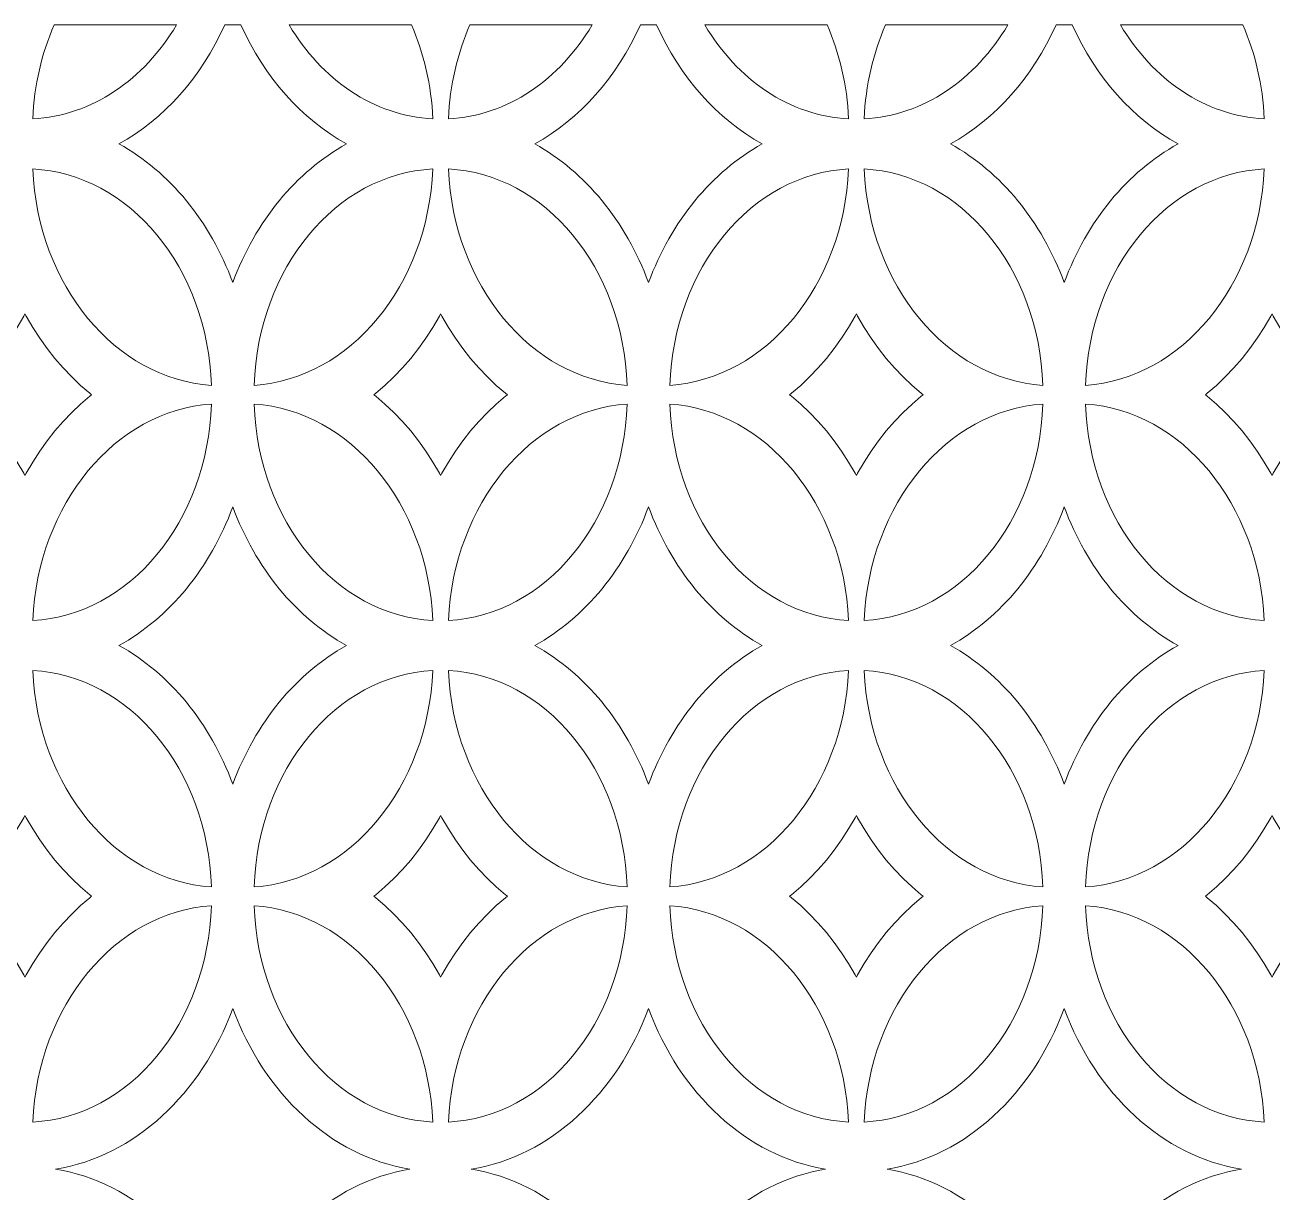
# Model space of a CAD drawing. Header units: millimetres. Extents: x -1200 to 1200, y -590 to 590.
# Drawn here: x -674 to -31, y -12 to 590 of the extents above; entities that cross this region are included whole.
import ezdxf

# ---------------------------------------------------------------- set-up
doc = ezdxf.new("R2010")
doc.units = ezdxf.units.MM
doc.header["$MEASUREMENT"] = 0
doc.layers.add('Layer 1', color=7, linetype='Continuous')

msp = doc.modelspace()

# ---------------------------------------------------------------- linework, layer by layer
at = {"layer": 'Layer 1', "color": 250, "lineweight": 20}
for points, knots in [([(-595.4862, 589.9734), (-612.2319, 561.8157), (-639.0997, 543.0629), (-669.6398, 541.5556), (-668.8511, 558.9664), (-664.9498, 575.3655), (-658.6018, 589.9734), (-658.6018, 589.9734), (-595.4862, 589.9734), (-595.4862, 589.9734)], [0, 0, 0, 0, 0.33333333, 0.33333333, 0.33333333, 0.66666667, 0.66666667, 0.66666667, 1, 1, 1, 1]), ([(-570.6411, 589.9734), (-570.6411, 589.9734), (-562.3127, 589.9734), (-562.3127, 589.9734), (-550.1552, 563.0339), (-530.9967, 541.3956), (-507.7969, 528.6253), (-533.8505, 514.2858), (-554.807, 488.7451), (-566.4769, 457.0981), (-578.1425, 488.7451), (-599.1033, 514.2858), (-625.1527, 528.6253), (-601.9572, 541.3956), (-582.7986, 563.0339), (-570.6411, 589.9734)], [0, 0, 0, 0, 0.2, 0.2, 0.2, 0.4, 0.4, 0.4, 0.6, 0.6, 0.6, 0.8, 0.8, 0.8, 1, 1, 1, 1]), ([(-537.4677, 589.9734), (-537.4677, 589.9734), (-474.3478, 589.9734), (-474.3478, 589.9734), (-467.9998, 575.3655), (-464.0943, 558.9664), (-463.3055, 541.5556), (-493.8499, 543.0629), (-520.7219, 561.8157), (-537.4677, 589.9734)], [0, 0, 0, 0, 0.33333333, 0.33333333, 0.33333333, 0.66666667, 0.66666667, 0.66666667, 1, 1, 1, 1]), ([(-381.1628, 589.9734), (-397.9085, 561.8157), (-424.7806, 543.0629), (-455.3249, 541.5556), (-454.5362, 558.9664), (-450.6307, 575.3655), (-444.2827, 589.9734), (-444.2827, 589.9734), (-381.1628, 589.9734), (-381.1628, 589.9734)], [0, 0, 0, 0, 0.33333333, 0.33333333, 0.33333333, 0.66666667, 0.66666667, 0.66666667, 1, 1, 1, 1]), ([(-293.482, 528.6253), (-319.5272, 514.2858), (-340.4879, 488.7451), (-352.1578, 457.0981), (-363.8276, 488.7451), (-384.7842, 514.2858), (-410.8336, 528.6253), (-387.6381, 541.3956), (-368.4795, 563.0339), (-356.322, 589.9734), (-356.322, 589.9734), (-347.9936, 589.9734), (-347.9936, 589.9734), (-335.8361, 563.0339), (-316.6733, 541.3956), (-293.482, 528.6253)], [0, 0, 0, 0, 0.2, 0.2, 0.2, 0.4, 0.4, 0.4, 0.6, 0.6, 0.6, 0.8, 0.8, 0.8, 1, 1, 1, 1]), ([(-260.033, 589.9734), (-253.6849, 575.3655), (-249.7794, 558.9664), (-248.9907, 541.5556), (-279.535, 543.0629), (-306.4028, 561.8157), (-323.1485, 589.9734), (-323.1485, 589.9734), (-260.033, 589.9734), (-260.033, 589.9734)], [0, 0, 0, 0, 0.33333333, 0.33333333, 0.33333333, 0.66666667, 0.66666667, 0.66666667, 1, 1, 1, 1]), ([(-166.848, 589.9734), (-183.5937, 561.8157), (-210.4657, 543.0629), (-241.0058, 541.5556), (-240.2171, 558.9664), (-236.3158, 575.3655), (-229.9678, 589.9734), (-229.9678, 589.9734), (-166.848, 589.9734), (-166.848, 589.9734)], [0, 0, 0, 0, 0.33333333, 0.33333333, 0.33333333, 0.66666667, 0.66666667, 0.66666667, 1, 1, 1, 1]), ([(-79.1629, 528.6253), (-105.2123, 514.2858), (-126.1688, 488.7451), (-137.8429, 457.0981), (-149.5085, 488.7451), (-170.4693, 514.2858), (-196.5145, 528.6253), (-173.3232, 541.3956), (-154.1646, 563.0339), (-142.0071, 589.9734), (-142.0071, 589.9734), (-133.6745, 589.9734), (-133.6745, 589.9734), (-121.5128, 563.0339), (-102.3584, 541.3956), (-79.1629, 528.6253)], [0, 0, 0, 0, 0.2, 0.2, 0.2, 0.4, 0.4, 0.4, 0.6, 0.6, 0.6, 0.8, 0.8, 0.8, 1, 1, 1, 1]), ([(-45.7138, 589.9734), (-39.3658, 575.3655), (-35.4645, 558.9664), (-34.6758, 541.5556), (-65.2159, 543.0629), (-92.0879, 561.8157), (-108.8336, 589.9734), (-108.8336, 589.9734), (-45.7138, 589.9734), (-45.7138, 589.9734)], [0, 0, 0, 0, 0.33333333, 0.33333333, 0.33333333, 0.66666667, 0.66666667, 0.66666667, 1, 1, 1, 1]), ([(-669.6398, 515.7001), (-619.6782, 513.2276), (-579.5292, 464.6292), (-577.4853, 404.138), (-627.1331, 407.4363), (-666.9217, 455.6012), (-669.6398, 515.7001)], [0, 0, 0, 0, 0.5, 0.5, 0.5, 1, 1, 1, 1]), ([(-463.3055, 515.7001), (-466.028, 455.6012), (-505.8166, 407.4363), (-555.4643, 404.138), (-553.4247, 464.624), (-513.2756, 513.2276), (-463.3055, 515.7001)], [0, 0, 0, 0, 0.5, 0.5, 0.5, 1, 1, 1, 1]), ([(-455.3249, 515.7001), (-405.3591, 513.2276), (-365.2101, 464.6292), (-363.1662, 404.138), (-412.8182, 407.4363), (-452.6025, 455.6012), (-455.3249, 515.7001)], [0, 0, 0, 0, 0.5, 0.5, 0.5, 1, 1, 1, 1]), ([(-248.9907, 515.7001), (-251.7131, 455.6012), (-291.5017, 407.4363), (-341.1495, 404.138), (-339.1055, 464.624), (-298.9565, 513.2276), (-248.9907, 515.7001)], [0, 0, 0, 0, 0.5, 0.5, 0.5, 1, 1, 1, 1]), ([(-241.0058, 515.7001), (-191.0442, 513.2276), (-150.8909, 464.6292), (-148.8513, 404.138), (-198.499, 407.4363), (-238.2877, 455.6012), (-241.0058, 515.7001)], [0, 0, 0, 0, 0.5, 0.5, 0.5, 1, 1, 1, 1]), ([(-34.6758, 515.7001), (-37.394, 455.6012), (-77.1826, 407.4363), (-126.8304, 404.138), (-124.7907, 464.624), (-84.6374, 513.2276), (-34.6758, 515.7001)], [0, 0, 0, 0, 0.5, 0.5, 0.5, 1, 1, 1, 1]), ([(-640.1726, 400.024), (-640.1726, 400.024), (-639.2481, 399.3065), (-639.2481, 399.3065), (-639.2481, 399.3065), (-640.1726, 398.5942), (-640.1726, 398.5942), (-640.1726, 398.5942), (-644.9431, 394.4854), (-644.9431, 394.4854), (-644.9431, 394.4854), (-649.5398, 390.1081), (-649.5398, 390.1081), (-649.5398, 390.1081), (-653.9542, 385.478), (-653.9542, 385.478), (-653.9542, 385.478), (-658.182, 380.6), (-658.182, 380.6), (-658.182, 380.6), (-662.2147, 375.4847), (-662.2147, 375.4847), (-662.2147, 375.4847), (-666.0354, 370.1422), (-666.0354, 370.1422), (-666.0354, 370.1422), (-669.644, 364.5778), (-669.644, 364.5778), (-669.644, 364.5778), (-673.0407, 358.7966), (-673.0407, 358.7966), (-673.0407, 358.7966), (-673.6343, 357.6816), (-673.6343, 357.6816), (-673.6343, 357.6816), (-674.228, 358.7966), (-674.228, 358.7966), (-674.228, 358.7966), (-677.6247, 364.5778), (-677.6247, 364.5778), (-677.6247, 364.5778), (-681.2291, 370.1422), (-681.2291, 370.1422), (-681.2291, 370.1422), (-685.0625, 375.4847), (-685.0625, 375.4847), (-685.0625, 375.4847), (-689.091, 380.6), (-689.091, 380.6), (-689.091, 380.6), (-693.3103, 385.478), (-693.3103, 385.478), (-693.3103, 385.478), (-697.7289, 390.1081), (-697.7289, 390.1081), (-697.7289, 390.1081), (-702.3256, 394.4854), (-702.3256, 394.4854), (-702.3256, 394.4854), (-707.0962, 398.5942), (-707.0962, 398.5942), (-707.0962, 398.5942), (-708.0248, 399.3065), (-708.0248, 399.3065), (-708.0248, 399.3065), (-707.0962, 400.024), (-707.0962, 400.024), (-707.0962, 400.024), (-702.3256, 404.138), (-702.3256, 404.138), (-702.3256, 404.138), (-697.7289, 408.5048), (-697.7289, 408.5048), (-697.7289, 408.5048), (-693.3103, 413.1349), (-693.3103, 413.1349), (-693.3103, 413.1349), (-689.091, 418.018), (-689.091, 418.018), (-689.091, 418.018), (-685.0625, 423.1282), (-685.0625, 423.1282), (-685.0625, 423.1282), (-681.2291, 428.4759), (-681.2291, 428.4759), (-681.2291, 428.4759), (-677.6247, 434.0403), (-677.6247, 434.0403), (-677.6247, 434.0403), (-674.228, 439.8163), (-674.228, 439.8163), (-674.228, 439.8163), (-673.6343, 440.9365), (-673.6343, 440.9365), (-673.6343, 440.9365), (-673.0407, 439.8163), (-673.0407, 439.8163), (-673.0407, 439.8163), (-669.644, 434.0455), (-669.644, 434.0455), (-669.644, 434.0455), (-666.0354, 428.4759), (-666.0354, 428.4759), (-666.0354, 428.4759), (-662.2147, 423.1282), (-662.2147, 423.1282), (-662.2147, 423.1282), (-658.182, 418.018), (-658.182, 418.018), (-658.182, 418.018), (-653.9542, 413.1401), (-653.9542, 413.1401), (-653.9542, 413.1401), (-649.5398, 408.51), (-649.5398, 408.51), (-649.5398, 408.51), (-644.9431, 404.138), (-644.9431, 404.138), (-644.9431, 404.138), (-640.1726, 400.024), (-640.1726, 400.024)], [0, 0, 0, 0, 0.025, 0.025, 0.025, 0.05, 0.05, 0.05, 0.075, 0.075, 0.075, 0.1, 0.1, 0.1, 0.125, 0.125, 0.125, 0.15, 0.15, 0.15, 0.175, 0.175, 0.175, 0.2, 0.2, 0.2, 0.225, 0.225, 0.225, 0.25, 0.25, 0.25, 0.275, 0.275, 0.275, 0.3, 0.3, 0.3, 0.325, 0.325, 0.325, 0.35, 0.35, 0.35, 0.375, 0.375, 0.375, 0.4, 0.4, 0.4, 0.425, 0.425, 0.425, 0.45, 0.45, 0.45, 0.475, 0.475, 0.475, 0.5, 0.5, 0.5, 0.525, 0.525, 0.525, 0.55, 0.55, 0.55, 0.575, 0.575, 0.575, 0.6, 0.6, 0.6, 0.625, 0.625, 0.625, 0.65, 0.65, 0.65, 0.675, 0.675, 0.675, 0.7, 0.7, 0.7, 0.725, 0.725, 0.725, 0.75, 0.75, 0.75, 0.775, 0.775, 0.775, 0.8, 0.8, 0.8, 0.825, 0.825, 0.825, 0.85, 0.85, 0.85, 0.875, 0.875, 0.875, 0.9, 0.9, 0.9, 0.925, 0.925, 0.925, 0.95, 0.95, 0.95, 0.975, 0.975, 0.975, 1, 1, 1, 1]), ([(-425.8492, 400.024), (-425.8492, 400.024), (-424.929, 399.3065), (-424.929, 399.3065), (-424.929, 399.3065), (-425.8492, 398.5942), (-425.8492, 398.5942), (-425.8492, 398.5942), (-430.6283, 394.4854), (-430.6283, 394.4854), (-430.6283, 394.4854), (-435.225, 390.1081), (-435.225, 390.1081), (-435.225, 390.1081), (-439.6393, 385.478), (-439.6393, 385.478), (-439.6393, 385.478), (-443.8671, 380.6), (-443.8671, 380.6), (-443.8671, 380.6), (-447.8913, 375.4847), (-447.8913, 375.4847), (-447.8913, 375.4847), (-451.7163, 370.1422), (-451.7163, 370.1422), (-451.7163, 370.1422), (-455.3292, 364.5778), (-455.3292, 364.5778), (-455.3292, 364.5778), (-458.7258, 358.7966), (-458.7258, 358.7966), (-458.7258, 358.7966), (-459.3195, 357.6816), (-459.3195, 357.6816), (-459.3195, 357.6816), (-459.9089, 358.7966), (-459.9089, 358.7966), (-459.9089, 358.7966), (-463.3055, 364.5778), (-463.3055, 364.5778), (-463.3055, 364.5778), (-466.9184, 370.1422), (-466.9184, 370.1422), (-466.9184, 370.1422), (-470.7434, 375.4847), (-470.7434, 375.4847), (-470.7434, 375.4847), (-474.7719, 380.6), (-474.7719, 380.6), (-474.7719, 380.6), (-478.9996, 385.478), (-478.9996, 385.478), (-478.9996, 385.478), (-483.4098, 390.1081), (-483.4098, 390.1081), (-483.4098, 390.1081), (-488.0107, 394.4854), (-488.0107, 394.4854), (-488.0107, 394.4854), (-492.7813, 398.5942), (-492.7813, 398.5942), (-492.7813, 398.5942), (-493.7057, 399.3065), (-493.7057, 399.3065), (-493.7057, 399.3065), (-492.7813, 400.024), (-492.7813, 400.024), (-492.7813, 400.024), (-488.0107, 404.138), (-488.0107, 404.138), (-488.0107, 404.138), (-483.4098, 408.5048), (-483.4098, 408.5048), (-483.4098, 408.5048), (-478.9996, 413.1349), (-478.9996, 413.1349), (-478.9996, 413.1349), (-474.7719, 418.018), (-474.7719, 418.018), (-474.7719, 418.018), (-470.7434, 423.1282), (-470.7434, 423.1282), (-470.7434, 423.1282), (-466.9184, 428.4759), (-466.9184, 428.4759), (-466.9184, 428.4759), (-463.3055, 434.0403), (-463.3055, 434.0403), (-463.3055, 434.0403), (-459.9089, 439.8163), (-459.9089, 439.8163), (-459.9089, 439.8163), (-459.3195, 440.9365), (-459.3195, 440.9365), (-459.3195, 440.9365), (-458.7258, 439.8163), (-458.7258, 439.8163), (-458.7258, 439.8163), (-455.3292, 434.0455), (-455.3292, 434.0455), (-455.3292, 434.0455), (-451.7163, 428.4759), (-451.7163, 428.4759), (-451.7163, 428.4759), (-447.8913, 423.1282), (-447.8913, 423.1282), (-447.8913, 423.1282), (-443.8671, 418.018), (-443.8671, 418.018), (-443.8671, 418.018), (-439.6393, 413.1401), (-439.6393, 413.1401), (-439.6393, 413.1401), (-435.225, 408.51), (-435.225, 408.51), (-435.225, 408.51), (-430.6283, 404.138), (-430.6283, 404.138), (-430.6283, 404.138), (-425.8492, 400.024), (-425.8492, 400.024)], [0, 0, 0, 0, 0.025, 0.025, 0.025, 0.05, 0.05, 0.05, 0.075, 0.075, 0.075, 0.1, 0.1, 0.1, 0.125, 0.125, 0.125, 0.15, 0.15, 0.15, 0.175, 0.175, 0.175, 0.2, 0.2, 0.2, 0.225, 0.225, 0.225, 0.25, 0.25, 0.25, 0.275, 0.275, 0.275, 0.3, 0.3, 0.3, 0.325, 0.325, 0.325, 0.35, 0.35, 0.35, 0.375, 0.375, 0.375, 0.4, 0.4, 0.4, 0.425, 0.425, 0.425, 0.45, 0.45, 0.45, 0.475, 0.475, 0.475, 0.5, 0.5, 0.5, 0.525, 0.525, 0.525, 0.55, 0.55, 0.55, 0.575, 0.575, 0.575, 0.6, 0.6, 0.6, 0.625, 0.625, 0.625, 0.65, 0.65, 0.65, 0.675, 0.675, 0.675, 0.7, 0.7, 0.7, 0.725, 0.725, 0.725, 0.75, 0.75, 0.75, 0.775, 0.775, 0.775, 0.8, 0.8, 0.8, 0.825, 0.825, 0.825, 0.85, 0.85, 0.85, 0.875, 0.875, 0.875, 0.9, 0.9, 0.9, 0.925, 0.925, 0.925, 0.95, 0.95, 0.95, 0.975, 0.975, 0.975, 1, 1, 1, 1]), ([(-211.5343, 400.024), (-211.5343, 400.024), (-210.6142, 399.3065), (-210.6142, 399.3065), (-210.6142, 399.3065), (-211.5343, 398.5942), (-211.5343, 398.5942), (-211.5343, 398.5942), (-216.3092, 394.4854), (-216.3092, 394.4854), (-216.3092, 394.4854), (-220.9058, 390.1081), (-220.9058, 390.1081), (-220.9058, 390.1081), (-225.3245, 385.478), (-225.3245, 385.478), (-225.3245, 385.478), (-229.5438, 380.6), (-229.5438, 380.6), (-229.5438, 380.6), (-233.5722, 375.4847), (-233.5722, 375.4847), (-233.5722, 375.4847), (-237.4014, 370.1422), (-237.4014, 370.1422), (-237.4014, 370.1422), (-241.0143, 364.5778), (-241.0143, 364.5778), (-241.0143, 364.5778), (-244.4067, 358.7966), (-244.4067, 358.7966), (-244.4067, 358.7966), (-245.0004, 357.6816), (-245.0004, 357.6816), (-245.0004, 357.6816), (-245.594, 358.7966), (-245.594, 358.7966), (-245.594, 358.7966), (-248.9864, 364.5778), (-248.9864, 364.5778), (-248.9864, 364.5778), (-252.5993, 370.1422), (-252.5993, 370.1422), (-252.5993, 370.1422), (-256.42, 375.4847), (-256.42, 375.4847), (-256.42, 375.4847), (-260.4485, 380.6), (-260.4485, 380.6), (-260.4485, 380.6), (-264.6763, 385.478), (-264.6763, 385.478), (-264.6763, 385.478), (-269.0906, 390.1081), (-269.0906, 390.1081), (-269.0906, 390.1081), (-273.6916, 394.4854), (-273.6916, 394.4854), (-273.6916, 394.4854), (-278.4664, 398.5942), (-278.4664, 398.5942), (-278.4664, 398.5942), (-279.3866, 399.3065), (-279.3866, 399.3065), (-279.3866, 399.3065), (-278.4664, 400.024), (-278.4664, 400.024), (-278.4664, 400.024), (-273.6874, 404.138), (-273.6874, 404.138), (-273.6874, 404.138), (-269.0906, 408.5048), (-269.0906, 408.5048), (-269.0906, 408.5048), (-264.6763, 413.1349), (-264.6763, 413.1349), (-264.6763, 413.1349), (-260.4485, 418.018), (-260.4485, 418.018), (-260.4485, 418.018), (-256.42, 423.1282), (-256.42, 423.1282), (-256.42, 423.1282), (-252.5993, 428.4759), (-252.5993, 428.4759), (-252.5993, 428.4759), (-248.9864, 434.0403), (-248.9864, 434.0403), (-248.9864, 434.0403), (-245.594, 439.8163), (-245.594, 439.8163), (-245.594, 439.8163), (-245.0004, 440.9365), (-245.0004, 440.9365), (-245.0004, 440.9365), (-244.4067, 439.8163), (-244.4067, 439.8163), (-244.4067, 439.8163), (-241.0143, 434.0455), (-241.0143, 434.0455), (-241.0143, 434.0455), (-237.4014, 428.4759), (-237.4014, 428.4759), (-237.4014, 428.4759), (-233.5722, 423.1282), (-233.5722, 423.1282), (-233.5722, 423.1282), (-229.5438, 418.018), (-229.5438, 418.018), (-229.5438, 418.018), (-225.3245, 413.1401), (-225.3245, 413.1401), (-225.3245, 413.1401), (-220.9058, 408.51), (-220.9058, 408.51), (-220.9058, 408.51), (-216.3092, 404.138), (-216.3092, 404.138), (-216.3092, 404.138), (-211.5343, 400.024), (-211.5343, 400.024)], [0, 0, 0, 0, 0.025, 0.025, 0.025, 0.05, 0.05, 0.05, 0.075, 0.075, 0.075, 0.1, 0.1, 0.1, 0.125, 0.125, 0.125, 0.15, 0.15, 0.15, 0.175, 0.175, 0.175, 0.2, 0.2, 0.2, 0.225, 0.225, 0.225, 0.25, 0.25, 0.25, 0.275, 0.275, 0.275, 0.3, 0.3, 0.3, 0.325, 0.325, 0.325, 0.35, 0.35, 0.35, 0.375, 0.375, 0.375, 0.4, 0.4, 0.4, 0.425, 0.425, 0.425, 0.45, 0.45, 0.45, 0.475, 0.475, 0.475, 0.5, 0.5, 0.5, 0.525, 0.525, 0.525, 0.55, 0.55, 0.55, 0.575, 0.575, 0.575, 0.6, 0.6, 0.6, 0.625, 0.625, 0.625, 0.65, 0.65, 0.65, 0.675, 0.675, 0.675, 0.7, 0.7, 0.7, 0.725, 0.725, 0.725, 0.75, 0.75, 0.75, 0.775, 0.775, 0.775, 0.8, 0.8, 0.8, 0.825, 0.825, 0.825, 0.85, 0.85, 0.85, 0.875, 0.875, 0.875, 0.9, 0.9, 0.9, 0.925, 0.925, 0.925, 0.95, 0.95, 0.95, 0.975, 0.975, 0.975, 1, 1, 1, 1]), ([(-26.6909, 364.5778), (-26.6909, 364.5778), (-30.0876, 358.7966), (-30.0876, 358.7966), (-30.0876, 358.7966), (-30.6812, 357.6816), (-30.6812, 357.6816), (-30.6812, 357.6816), (-31.2749, 358.7966), (-31.2749, 358.7966), (-31.2749, 358.7966), (-34.6715, 364.5778), (-34.6715, 364.5778), (-34.6715, 364.5778), (-38.2802, 370.1422), (-38.2802, 370.1422), (-38.2802, 370.1422), (-42.1051, 375.4847), (-42.1051, 375.4847), (-42.1051, 375.4847), (-46.1336, 380.6), (-46.1336, 380.6), (-46.1336, 380.6), (-50.3614, 385.478), (-50.3614, 385.478), (-50.3614, 385.478), (-54.7757, 390.1081), (-54.7757, 390.1081), (-54.7757, 390.1081), (-59.3725, 394.4854), (-59.3725, 394.4854), (-59.3725, 394.4854), (-64.1473, 398.5942), (-64.1473, 398.5942), (-64.1473, 398.5942), (-65.0717, 399.3065), (-65.0717, 399.3065), (-65.0717, 399.3065), (-64.1473, 400.024), (-64.1473, 400.024), (-64.1473, 400.024), (-59.3725, 404.138), (-59.3725, 404.138), (-59.3725, 404.138), (-54.7757, 408.5048), (-54.7757, 408.5048), (-54.7757, 408.5048), (-50.3614, 413.1349), (-50.3614, 413.1349), (-50.3614, 413.1349), (-46.1336, 418.018), (-46.1336, 418.018), (-46.1336, 418.018), (-42.1051, 423.1282), (-42.1051, 423.1282), (-42.1051, 423.1282), (-38.2802, 428.4759), (-38.2802, 428.4759), (-38.2802, 428.4759), (-34.6715, 434.0403), (-34.6715, 434.0403), (-34.6715, 434.0403), (-31.2749, 439.8163), (-31.2749, 439.8163), (-31.2749, 439.8163), (-30.6812, 440.9365), (-30.6812, 440.9365), (-30.6812, 440.9365), (-30.0876, 439.8163), (-30.0876, 439.8163), (-30.0876, 439.8163), (-26.6909, 434.0455), (-26.6909, 434.0455), (-26.6909, 434.0455), (-23.0823, 428.4759), (-23.0823, 428.4759), (-23.0823, 428.4759), (-19.2574, 423.1282), (-19.2574, 423.1282), (-19.2574, 423.1282), (-15.2289, 418.018), (-15.2289, 418.018), (-15.2289, 418.018), (-11.0053, 413.1401), (-11.0053, 413.1401), (-11.0053, 413.1401), (-6.5867, 408.51), (-6.5867, 408.51), (-6.5867, 408.51), (-1.9901, 404.138), (-1.9901, 404.138), (-1.9901, 404.138), (2.7805, 400.024), (2.7805, 400.024), (2.7805, 400.024), (3.7049, 399.3065), (3.7049, 399.3065), (3.7049, 399.3065), (2.7805, 398.5942), (2.7805, 398.5942), (2.7805, 398.5942), (-1.9901, 394.4854), (-1.9901, 394.4854), (-1.9901, 394.4854), (-6.5867, 390.1081), (-6.5867, 390.1081), (-6.5867, 390.1081), (-11.0053, 385.478), (-11.0053, 385.478), (-11.0053, 385.478), (-15.2289, 380.6), (-15.2289, 380.6), (-15.2289, 380.6), (-19.2574, 375.4847), (-19.2574, 375.4847), (-19.2574, 375.4847), (-23.078, 370.1422), (-23.078, 370.1422), (-23.078, 370.1422), (-26.6909, 364.5778), (-26.6909, 364.5778)], [0, 0, 0, 0, 0.025, 0.025, 0.025, 0.05, 0.05, 0.05, 0.075, 0.075, 0.075, 0.1, 0.1, 0.1, 0.125, 0.125, 0.125, 0.15, 0.15, 0.15, 0.175, 0.175, 0.175, 0.2, 0.2, 0.2, 0.225, 0.225, 0.225, 0.25, 0.25, 0.25, 0.275, 0.275, 0.275, 0.3, 0.3, 0.3, 0.325, 0.325, 0.325, 0.35, 0.35, 0.35, 0.375, 0.375, 0.375, 0.4, 0.4, 0.4, 0.425, 0.425, 0.425, 0.45, 0.45, 0.45, 0.475, 0.475, 0.475, 0.5, 0.5, 0.5, 0.525, 0.525, 0.525, 0.55, 0.55, 0.55, 0.575, 0.575, 0.575, 0.6, 0.6, 0.6, 0.625, 0.625, 0.625, 0.65, 0.65, 0.65, 0.675, 0.675, 0.675, 0.7, 0.7, 0.7, 0.725, 0.725, 0.725, 0.75, 0.75, 0.75, 0.775, 0.775, 0.775, 0.8, 0.8, 0.8, 0.825, 0.825, 0.825, 0.85, 0.85, 0.85, 0.875, 0.875, 0.875, 0.9, 0.9, 0.9, 0.925, 0.925, 0.925, 0.95, 0.95, 0.95, 0.975, 0.975, 0.975, 1, 1, 1, 1]), ([(-577.4853, 394.475), (-579.5292, 333.989), (-619.6782, 285.3854), (-669.6398, 282.9128), (-666.9217, 343.0221), (-627.1331, 391.1818), (-577.4853, 394.475)], [0, 0, 0, 0, 0.5, 0.5, 0.5, 1, 1, 1, 1]), ([(-555.4643, 394.475), (-505.8166, 391.1818), (-466.028, 343.0118), (-463.3055, 282.9128), (-513.2756, 285.3854), (-553.4247, 333.989), (-555.4643, 394.475)], [0, 0, 0, 0, 0.5, 0.5, 0.5, 1, 1, 1, 1]), ([(-363.1662, 394.475), (-365.2058, 333.989), (-405.3591, 285.3854), (-455.3249, 282.9128), (-452.6025, 343.0221), (-412.8182, 391.1818), (-363.1662, 394.475)], [0, 0, 0, 0, 0.5, 0.5, 0.5, 1, 1, 1, 1]), ([(-341.1495, 394.475), (-291.5017, 391.1818), (-251.7131, 343.0118), (-248.9907, 282.9128), (-298.9565, 285.3854), (-339.1055, 333.989), (-341.1495, 394.475)], [0, 0, 0, 0, 0.5, 0.5, 0.5, 1, 1, 1, 1]), ([(-148.8513, 394.475), (-150.8909, 333.989), (-191.0442, 285.3854), (-241.0058, 282.9128), (-238.2877, 343.0221), (-198.499, 391.1818), (-148.8513, 394.475)], [0, 0, 0, 0, 0.5, 0.5, 0.5, 1, 1, 1, 1]), ([(-126.8304, 394.475), (-77.1783, 391.1818), (-37.394, 343.0118), (-34.6758, 282.9128), (-84.6374, 285.3854), (-124.7907, 333.989), (-126.8304, 394.475)], [0, 0, 0, 0, 0.5, 0.5, 0.5, 1, 1, 1, 1]), ([(-507.7969, 269.9928), (-533.8463, 255.6533), (-554.807, 230.1178), (-566.4769, 198.4605), (-578.1425, 230.1178), (-599.1033, 255.6533), (-625.1527, 269.9928), (-599.1033, 284.3323), (-578.1425, 309.8678), (-566.4769, 341.52), (-554.807, 309.8678), (-533.8463, 284.3323), (-507.7969, 269.9928)], [0, 0, 0, 0, 0.25, 0.25, 0.25, 0.5, 0.5, 0.5, 0.75, 0.75, 0.75, 1, 1, 1, 1]), ([(-352.1578, 341.52), (-340.4879, 309.8678), (-319.5272, 284.3323), (-293.482, 269.9928), (-319.5272, 255.6533), (-340.4879, 230.1178), (-352.1578, 198.4605), (-363.8276, 230.1178), (-384.7842, 255.6533), (-410.8336, 269.9928), (-384.7842, 284.3323), (-363.8276, 309.8678), (-352.1578, 341.52)], [0, 0, 0, 0, 0.25, 0.25, 0.25, 0.5, 0.5, 0.5, 0.75, 0.75, 0.75, 1, 1, 1, 1]), ([(-137.8429, 341.52), (-126.1688, 309.8678), (-105.2123, 284.3323), (-79.1629, 269.9928), (-105.2123, 255.6533), (-126.1688, 230.1178), (-137.8429, 198.4605), (-149.5085, 230.1178), (-170.4693, 255.6533), (-196.5188, 269.9928), (-170.4693, 284.3323), (-149.5085, 309.8678), (-137.8429, 341.52)], [0, 0, 0, 0, 0.25, 0.25, 0.25, 0.5, 0.5, 0.5, 0.75, 0.75, 0.75, 1, 1, 1, 1]), ([(-669.6398, 257.0677), (-619.6782, 254.5951), (-579.5292, 205.9915), (-577.4853, 145.5054), (-627.1331, 148.7936), (-666.9217, 196.9636), (-669.6398, 257.0677)], [0, 0, 0, 0, 0.5, 0.5, 0.5, 1, 1, 1, 1]), ([(-463.3055, 257.0677), (-466.028, 196.9636), (-505.8166, 148.7936), (-555.4643, 145.5054), (-553.4247, 205.9915), (-513.2756, 254.5951), (-463.3055, 257.0677)], [0, 0, 0, 0, 0.5, 0.5, 0.5, 1, 1, 1, 1]), ([(-455.3249, 257.0677), (-405.3591, 254.5951), (-365.2101, 205.9915), (-363.1662, 145.5054), (-412.8182, 148.7936), (-452.6025, 196.9636), (-455.3249, 257.0677)], [0, 0, 0, 0, 0.5, 0.5, 0.5, 1, 1, 1, 1]), ([(-248.9907, 257.0677), (-251.7131, 196.9636), (-291.5017, 148.7936), (-341.1495, 145.5054), (-339.1055, 205.9915), (-298.9565, 254.5951), (-248.9907, 257.0677)], [0, 0, 0, 0, 0.5, 0.5, 0.5, 1, 1, 1, 1]), ([(-241.0058, 257.0677), (-191.0442, 254.5951), (-150.8909, 205.9915), (-148.8513, 145.5054), (-198.499, 148.7936), (-238.2877, 196.9636), (-241.0058, 257.0677)], [0, 0, 0, 0, 0.5, 0.5, 0.5, 1, 1, 1, 1]), ([(-34.6758, 257.0677), (-37.394, 196.9636), (-77.1826, 148.7936), (-126.8304, 145.5054), (-124.7907, 205.9915), (-84.6374, 254.5951), (-34.6758, 257.0677)], [0, 0, 0, 0, 0.5, 0.5, 0.5, 1, 1, 1, 1]), ([(-640.1726, 141.3915), (-640.1726, 141.3915), (-639.2481, 140.674), (-639.2481, 140.674), (-639.2481, 140.674), (-640.1726, 139.9565), (-640.1726, 139.9565), (-640.1726, 139.9565), (-644.9431, 135.8477), (-644.9431, 135.8477), (-644.9431, 135.8477), (-649.5398, 131.4705), (-649.5398, 131.4705), (-649.5398, 131.4705), (-653.9542, 126.8455), (-653.9542, 126.8455), (-653.9542, 126.8455), (-658.182, 121.9676), (-658.182, 121.9676), (-658.182, 121.9676), (-662.2147, 116.8523), (-662.2147, 116.8523), (-662.2147, 116.8523), (-666.0354, 111.5046), (-666.0354, 111.5046), (-666.0354, 111.5046), (-669.644, 105.9402), (-669.644, 105.9402), (-669.644, 105.9402), (-673.0407, 100.1641), (-673.0407, 100.1641), (-673.0407, 100.1641), (-673.6343, 99.0492), (-673.6343, 99.0492), (-673.6343, 99.0492), (-674.228, 100.1641), (-674.228, 100.1641), (-674.228, 100.1641), (-677.6247, 105.9402), (-677.6247, 105.9402), (-677.6247, 105.9402), (-681.2291, 111.5046), (-681.2291, 111.5046), (-681.2291, 111.5046), (-685.0625, 116.8471), (-685.0625, 116.8471), (-685.0625, 116.8471), (-689.091, 121.9676), (-689.091, 121.9676), (-689.091, 121.9676), (-693.3103, 126.8455), (-693.3103, 126.8455), (-693.3103, 126.8455), (-697.7289, 131.4705), (-697.7289, 131.4705), (-697.7289, 131.4705), (-702.3256, 135.8477), (-702.3256, 135.8477), (-702.3256, 135.8477), (-707.0962, 139.9565), (-707.0962, 139.9565), (-707.0962, 139.9565), (-708.0248, 140.674), (-708.0248, 140.674), (-708.0248, 140.674), (-707.0962, 141.3915), (-707.0962, 141.3915), (-707.0962, 141.3915), (-702.3256, 145.5003), (-702.3256, 145.5003), (-702.3256, 145.5003), (-697.7289, 149.8724), (-697.7289, 149.8724), (-697.7289, 149.8724), (-693.3103, 154.5025), (-693.3103, 154.5025), (-693.3103, 154.5025), (-689.091, 159.3753), (-689.091, 159.3753), (-689.091, 159.3753), (-685.0625, 164.4958), (-685.0625, 164.4958), (-685.0625, 164.4958), (-681.2291, 169.8434), (-681.2291, 169.8434), (-681.2291, 169.8434), (-677.6247, 175.4027), (-677.6247, 175.4027), (-677.6247, 175.4027), (-674.228, 181.189), (-674.228, 181.189), (-674.228, 181.189), (-673.6343, 182.304), (-673.6343, 182.304), (-673.6343, 182.304), (-673.0407, 181.189), (-673.0407, 181.189), (-673.0407, 181.189), (-669.644, 175.4027), (-669.644, 175.4027), (-669.644, 175.4027), (-666.0354, 169.8434), (-666.0354, 169.8434), (-666.0354, 169.8434), (-662.2147, 164.4958), (-662.2147, 164.4958), (-662.2147, 164.4958), (-658.182, 159.3753), (-658.182, 159.3753), (-658.182, 159.3753), (-653.9542, 154.5025), (-653.9542, 154.5025), (-653.9542, 154.5025), (-649.5398, 149.8724), (-649.5398, 149.8724), (-649.5398, 149.8724), (-644.9431, 145.5003), (-644.9431, 145.5003), (-644.9431, 145.5003), (-640.1726, 141.3915), (-640.1726, 141.3915)], [0, 0, 0, 0, 0.025, 0.025, 0.025, 0.05, 0.05, 0.05, 0.075, 0.075, 0.075, 0.1, 0.1, 0.1, 0.125, 0.125, 0.125, 0.15, 0.15, 0.15, 0.175, 0.175, 0.175, 0.2, 0.2, 0.2, 0.225, 0.225, 0.225, 0.25, 0.25, 0.25, 0.275, 0.275, 0.275, 0.3, 0.3, 0.3, 0.325, 0.325, 0.325, 0.35, 0.35, 0.35, 0.375, 0.375, 0.375, 0.4, 0.4, 0.4, 0.425, 0.425, 0.425, 0.45, 0.45, 0.45, 0.475, 0.475, 0.475, 0.5, 0.5, 0.5, 0.525, 0.525, 0.525, 0.55, 0.55, 0.55, 0.575, 0.575, 0.575, 0.6, 0.6, 0.6, 0.625, 0.625, 0.625, 0.65, 0.65, 0.65, 0.675, 0.675, 0.675, 0.7, 0.7, 0.7, 0.725, 0.725, 0.725, 0.75, 0.75, 0.75, 0.775, 0.775, 0.775, 0.8, 0.8, 0.8, 0.825, 0.825, 0.825, 0.85, 0.85, 0.85, 0.875, 0.875, 0.875, 0.9, 0.9, 0.9, 0.925, 0.925, 0.925, 0.95, 0.95, 0.95, 0.975, 0.975, 0.975, 1, 1, 1, 1]), ([(-425.8492, 141.3915), (-425.8492, 141.3915), (-424.929, 140.674), (-424.929, 140.674), (-424.929, 140.674), (-425.8492, 139.9565), (-425.8492, 139.9565), (-425.8492, 139.9565), (-430.6283, 135.8477), (-430.6283, 135.8477), (-430.6283, 135.8477), (-435.225, 131.4705), (-435.225, 131.4705), (-435.225, 131.4705), (-439.6393, 126.8455), (-439.6393, 126.8455), (-439.6393, 126.8455), (-443.8671, 121.9676), (-443.8671, 121.9676), (-443.8671, 121.9676), (-447.8913, 116.8523), (-447.8913, 116.8523), (-447.8913, 116.8523), (-451.7163, 111.5046), (-451.7163, 111.5046), (-451.7163, 111.5046), (-455.3292, 105.9402), (-455.3292, 105.9402), (-455.3292, 105.9402), (-458.7258, 100.1641), (-458.7258, 100.1641), (-458.7258, 100.1641), (-459.3195, 99.0492), (-459.3195, 99.0492), (-459.3195, 99.0492), (-459.9089, 100.1641), (-459.9089, 100.1641), (-459.9089, 100.1641), (-463.3055, 105.9402), (-463.3055, 105.9402), (-463.3055, 105.9402), (-466.9184, 111.5046), (-466.9184, 111.5046), (-466.9184, 111.5046), (-470.7434, 116.8471), (-470.7434, 116.8471), (-470.7434, 116.8471), (-474.7719, 121.9676), (-474.7719, 121.9676), (-474.7719, 121.9676), (-478.9996, 126.8455), (-478.9996, 126.8455), (-478.9996, 126.8455), (-483.4098, 131.4705), (-483.4098, 131.4705), (-483.4098, 131.4705), (-488.0107, 135.8477), (-488.0107, 135.8477), (-488.0107, 135.8477), (-492.7813, 139.9565), (-492.7813, 139.9565), (-492.7813, 139.9565), (-493.7057, 140.674), (-493.7057, 140.674), (-493.7057, 140.674), (-492.7813, 141.3915), (-492.7813, 141.3915), (-492.7813, 141.3915), (-488.0107, 145.5003), (-488.0107, 145.5003), (-488.0107, 145.5003), (-483.4098, 149.8724), (-483.4098, 149.8724), (-483.4098, 149.8724), (-478.9996, 154.5025), (-478.9996, 154.5025), (-478.9996, 154.5025), (-474.7719, 159.3753), (-474.7719, 159.3753), (-474.7719, 159.3753), (-470.7434, 164.4958), (-470.7434, 164.4958), (-470.7434, 164.4958), (-466.9184, 169.8434), (-466.9184, 169.8434), (-466.9184, 169.8434), (-463.3055, 175.4027), (-463.3055, 175.4027), (-463.3055, 175.4027), (-459.9089, 181.189), (-459.9089, 181.189), (-459.9089, 181.189), (-459.3195, 182.304), (-459.3195, 182.304), (-459.3195, 182.304), (-458.7258, 181.189), (-458.7258, 181.189), (-458.7258, 181.189), (-455.3292, 175.4027), (-455.3292, 175.4027), (-455.3292, 175.4027), (-451.7163, 169.8434), (-451.7163, 169.8434), (-451.7163, 169.8434), (-447.8913, 164.4958), (-447.8913, 164.4958), (-447.8913, 164.4958), (-443.8671, 159.3753), (-443.8671, 159.3753), (-443.8671, 159.3753), (-439.6393, 154.5025), (-439.6393, 154.5025), (-439.6393, 154.5025), (-435.225, 149.8724), (-435.225, 149.8724), (-435.225, 149.8724), (-430.6283, 145.5003), (-430.6283, 145.5003), (-430.6283, 145.5003), (-425.8492, 141.3915), (-425.8492, 141.3915)], [0, 0, 0, 0, 0.025, 0.025, 0.025, 0.05, 0.05, 0.05, 0.075, 0.075, 0.075, 0.1, 0.1, 0.1, 0.125, 0.125, 0.125, 0.15, 0.15, 0.15, 0.175, 0.175, 0.175, 0.2, 0.2, 0.2, 0.225, 0.225, 0.225, 0.25, 0.25, 0.25, 0.275, 0.275, 0.275, 0.3, 0.3, 0.3, 0.325, 0.325, 0.325, 0.35, 0.35, 0.35, 0.375, 0.375, 0.375, 0.4, 0.4, 0.4, 0.425, 0.425, 0.425, 0.45, 0.45, 0.45, 0.475, 0.475, 0.475, 0.5, 0.5, 0.5, 0.525, 0.525, 0.525, 0.55, 0.55, 0.55, 0.575, 0.575, 0.575, 0.6, 0.6, 0.6, 0.625, 0.625, 0.625, 0.65, 0.65, 0.65, 0.675, 0.675, 0.675, 0.7, 0.7, 0.7, 0.725, 0.725, 0.725, 0.75, 0.75, 0.75, 0.775, 0.775, 0.775, 0.8, 0.8, 0.8, 0.825, 0.825, 0.825, 0.85, 0.85, 0.85, 0.875, 0.875, 0.875, 0.9, 0.9, 0.9, 0.925, 0.925, 0.925, 0.95, 0.95, 0.95, 0.975, 0.975, 0.975, 1, 1, 1, 1]), ([(-211.5343, 141.3915), (-211.5343, 141.3915), (-210.6142, 140.674), (-210.6142, 140.674), (-210.6142, 140.674), (-211.5343, 139.9565), (-211.5343, 139.9565), (-211.5343, 139.9565), (-216.3092, 135.8477), (-216.3092, 135.8477), (-216.3092, 135.8477), (-220.9058, 131.4705), (-220.9058, 131.4705), (-220.9058, 131.4705), (-225.3245, 126.8455), (-225.3245, 126.8455), (-225.3245, 126.8455), (-229.5438, 121.9676), (-229.5438, 121.9676), (-229.5438, 121.9676), (-233.5722, 116.8523), (-233.5722, 116.8523), (-233.5722, 116.8523), (-237.4014, 111.5046), (-237.4014, 111.5046), (-237.4014, 111.5046), (-241.0143, 105.9402), (-241.0143, 105.9402), (-241.0143, 105.9402), (-244.4067, 100.1641), (-244.4067, 100.1641), (-244.4067, 100.1641), (-245.0004, 99.0492), (-245.0004, 99.0492), (-245.0004, 99.0492), (-245.594, 100.1641), (-245.594, 100.1641), (-245.594, 100.1641), (-248.9864, 105.9402), (-248.9864, 105.9402), (-248.9864, 105.9402), (-252.5993, 111.5046), (-252.5993, 111.5046), (-252.5993, 111.5046), (-256.42, 116.8471), (-256.42, 116.8471), (-256.42, 116.8471), (-260.4485, 121.9676), (-260.4485, 121.9676), (-260.4485, 121.9676), (-264.6763, 126.8455), (-264.6763, 126.8455), (-264.6763, 126.8455), (-269.0906, 131.4705), (-269.0906, 131.4705), (-269.0906, 131.4705), (-273.6916, 135.8477), (-273.6916, 135.8477), (-273.6916, 135.8477), (-278.4664, 139.9565), (-278.4664, 139.9565), (-278.4664, 139.9565), (-279.3866, 140.674), (-279.3866, 140.674), (-279.3866, 140.674), (-278.4664, 141.3915), (-278.4664, 141.3915), (-278.4664, 141.3915), (-273.6874, 145.5003), (-273.6874, 145.5003), (-273.6874, 145.5003), (-269.0906, 149.8724), (-269.0906, 149.8724), (-269.0906, 149.8724), (-264.6763, 154.5025), (-264.6763, 154.5025), (-264.6763, 154.5025), (-260.4485, 159.3753), (-260.4485, 159.3753), (-260.4485, 159.3753), (-256.42, 164.4958), (-256.42, 164.4958), (-256.42, 164.4958), (-252.5993, 169.8434), (-252.5993, 169.8434), (-252.5993, 169.8434), (-248.9864, 175.4027), (-248.9864, 175.4027), (-248.9864, 175.4027), (-245.594, 181.189), (-245.594, 181.189), (-245.594, 181.189), (-245.0004, 182.304), (-245.0004, 182.304), (-245.0004, 182.304), (-244.4067, 181.189), (-244.4067, 181.189), (-244.4067, 181.189), (-241.0143, 175.4027), (-241.0143, 175.4027), (-241.0143, 175.4027), (-237.4014, 169.8434), (-237.4014, 169.8434), (-237.4014, 169.8434), (-233.5722, 164.4958), (-233.5722, 164.4958), (-233.5722, 164.4958), (-229.5438, 159.3753), (-229.5438, 159.3753), (-229.5438, 159.3753), (-225.3245, 154.5025), (-225.3245, 154.5025), (-225.3245, 154.5025), (-220.9058, 149.8724), (-220.9058, 149.8724), (-220.9058, 149.8724), (-216.3092, 145.5003), (-216.3092, 145.5003), (-216.3092, 145.5003), (-211.5343, 141.3915), (-211.5343, 141.3915)], [0, 0, 0, 0, 0.025, 0.025, 0.025, 0.05, 0.05, 0.05, 0.075, 0.075, 0.075, 0.1, 0.1, 0.1, 0.125, 0.125, 0.125, 0.15, 0.15, 0.15, 0.175, 0.175, 0.175, 0.2, 0.2, 0.2, 0.225, 0.225, 0.225, 0.25, 0.25, 0.25, 0.275, 0.275, 0.275, 0.3, 0.3, 0.3, 0.325, 0.325, 0.325, 0.35, 0.35, 0.35, 0.375, 0.375, 0.375, 0.4, 0.4, 0.4, 0.425, 0.425, 0.425, 0.45, 0.45, 0.45, 0.475, 0.475, 0.475, 0.5, 0.5, 0.5, 0.525, 0.525, 0.525, 0.55, 0.55, 0.55, 0.575, 0.575, 0.575, 0.6, 0.6, 0.6, 0.625, 0.625, 0.625, 0.65, 0.65, 0.65, 0.675, 0.675, 0.675, 0.7, 0.7, 0.7, 0.725, 0.725, 0.725, 0.75, 0.75, 0.75, 0.775, 0.775, 0.775, 0.8, 0.8, 0.8, 0.825, 0.825, 0.825, 0.85, 0.85, 0.85, 0.875, 0.875, 0.875, 0.9, 0.9, 0.9, 0.925, 0.925, 0.925, 0.95, 0.95, 0.95, 0.975, 0.975, 0.975, 1, 1, 1, 1]), ([(2.7805, 141.3915), (2.7805, 141.3915), (3.7049, 140.674), (3.7049, 140.674), (3.7049, 140.674), (2.7805, 139.9565), (2.7805, 139.9565), (2.7805, 139.9565), (-1.9901, 135.8477), (-1.9901, 135.8477), (-1.9901, 135.8477), (-6.5867, 131.4705), (-6.5867, 131.4705), (-6.5867, 131.4705), (-11.0053, 126.8455), (-11.0053, 126.8455), (-11.0053, 126.8455), (-15.2289, 121.9676), (-15.2289, 121.9676), (-15.2289, 121.9676), (-19.2574, 116.8523), (-19.2574, 116.8523), (-19.2574, 116.8523), (-23.078, 111.5046), (-23.078, 111.5046), (-23.078, 111.5046), (-26.6909, 105.9402), (-26.6909, 105.9402), (-26.6909, 105.9402), (-30.0876, 100.1641), (-30.0876, 100.1641), (-30.0876, 100.1641), (-30.6812, 99.0492), (-30.6812, 99.0492), (-30.6812, 99.0492), (-31.2749, 100.1641), (-31.2749, 100.1641), (-31.2749, 100.1641), (-34.6715, 105.9402), (-34.6715, 105.9402), (-34.6715, 105.9402), (-38.2802, 111.5046), (-38.2802, 111.5046), (-38.2802, 111.5046), (-42.1051, 116.8471), (-42.1051, 116.8471), (-42.1051, 116.8471), (-46.1336, 121.9676), (-46.1336, 121.9676), (-46.1336, 121.9676), (-50.3614, 126.8455), (-50.3614, 126.8455), (-50.3614, 126.8455), (-54.7757, 131.4705), (-54.7757, 131.4705), (-54.7757, 131.4705), (-59.3725, 135.8477), (-59.3725, 135.8477), (-59.3725, 135.8477), (-64.1473, 139.9565), (-64.1473, 139.9565), (-64.1473, 139.9565), (-65.0717, 140.674), (-65.0717, 140.674), (-65.0717, 140.674), (-64.1473, 141.3915), (-64.1473, 141.3915), (-64.1473, 141.3915), (-59.3725, 145.5003), (-59.3725, 145.5003), (-59.3725, 145.5003), (-54.7757, 149.8724), (-54.7757, 149.8724), (-54.7757, 149.8724), (-50.3614, 154.5025), (-50.3614, 154.5025), (-50.3614, 154.5025), (-46.1336, 159.3753), (-46.1336, 159.3753), (-46.1336, 159.3753), (-42.1051, 164.4958), (-42.1051, 164.4958), (-42.1051, 164.4958), (-38.2802, 169.8434), (-38.2802, 169.8434), (-38.2802, 169.8434), (-34.6715, 175.4027), (-34.6715, 175.4027), (-34.6715, 175.4027), (-31.2749, 181.189), (-31.2749, 181.189), (-31.2749, 181.189), (-30.6812, 182.304), (-30.6812, 182.304), (-30.6812, 182.304), (-30.0876, 181.189), (-30.0876, 181.189), (-30.0876, 181.189), (-26.6909, 175.4027), (-26.6909, 175.4027), (-26.6909, 175.4027), (-23.0823, 169.8434), (-23.0823, 169.8434), (-23.0823, 169.8434), (-19.2574, 164.4958), (-19.2574, 164.4958), (-19.2574, 164.4958), (-15.2289, 159.3753), (-15.2289, 159.3753), (-15.2289, 159.3753), (-11.0053, 154.5025), (-11.0053, 154.5025), (-11.0053, 154.5025), (-6.5867, 149.8724), (-6.5867, 149.8724), (-6.5867, 149.8724), (-1.9901, 145.5003), (-1.9901, 145.5003), (-1.9901, 145.5003), (2.7805, 141.3915), (2.7805, 141.3915)], [0, 0, 0, 0, 0.025, 0.025, 0.025, 0.05, 0.05, 0.05, 0.075, 0.075, 0.075, 0.1, 0.1, 0.1, 0.125, 0.125, 0.125, 0.15, 0.15, 0.15, 0.175, 0.175, 0.175, 0.2, 0.2, 0.2, 0.225, 0.225, 0.225, 0.25, 0.25, 0.25, 0.275, 0.275, 0.275, 0.3, 0.3, 0.3, 0.325, 0.325, 0.325, 0.35, 0.35, 0.35, 0.375, 0.375, 0.375, 0.4, 0.4, 0.4, 0.425, 0.425, 0.425, 0.45, 0.45, 0.45, 0.475, 0.475, 0.475, 0.5, 0.5, 0.5, 0.525, 0.525, 0.525, 0.55, 0.55, 0.55, 0.575, 0.575, 0.575, 0.6, 0.6, 0.6, 0.625, 0.625, 0.625, 0.65, 0.65, 0.65, 0.675, 0.675, 0.675, 0.7, 0.7, 0.7, 0.725, 0.725, 0.725, 0.75, 0.75, 0.75, 0.775, 0.775, 0.775, 0.8, 0.8, 0.8, 0.825, 0.825, 0.825, 0.85, 0.85, 0.85, 0.875, 0.875, 0.875, 0.9, 0.9, 0.9, 0.925, 0.925, 0.925, 0.95, 0.95, 0.95, 0.975, 0.975, 0.975, 1, 1, 1, 1]), ([(-577.4853, 135.8425), (-579.5292, 75.3513), (-619.6782, 26.7477), (-669.6398, 24.2804), (-666.9217, 84.3793), (-627.1331, 132.5493), (-577.4853, 135.8425)], [0, 0, 0, 0, 0.5, 0.5, 0.5, 1, 1, 1, 1]), ([(-555.4643, 135.8425), (-505.8166, 132.5493), (-466.028, 84.3793), (-463.3055, 24.2804), (-513.2756, 26.7477), (-553.4247, 75.3513), (-555.4643, 135.8425)], [0, 0, 0, 0, 0.5, 0.5, 0.5, 1, 1, 1, 1]), ([(-363.1662, 135.8425), (-365.2058, 75.3513), (-405.3591, 26.7477), (-455.3249, 24.2804), (-452.6025, 84.3793), (-412.8182, 132.5493), (-363.1662, 135.8425)], [0, 0, 0, 0, 0.5, 0.5, 0.5, 1, 1, 1, 1]), ([(-341.1495, 135.8425), (-291.5017, 132.5493), (-251.7131, 84.3793), (-248.9907, 24.2804), (-298.9565, 26.7477), (-339.1055, 75.3513), (-341.1495, 135.8425)], [0, 0, 0, 0, 0.5, 0.5, 0.5, 1, 1, 1, 1]), ([(-148.8513, 135.8425), (-150.8909, 75.3513), (-191.0442, 26.7477), (-241.0058, 24.2804), (-238.2877, 84.3793), (-198.499, 132.5493), (-148.8513, 135.8425)], [0, 0, 0, 0, 0.5, 0.5, 0.5, 1, 1, 1, 1]), ([(-126.8304, 135.8425), (-77.1783, 132.5493), (-37.394, 84.3793), (-34.6758, 24.2804), (-84.6374, 26.7477), (-124.7907, 75.3513), (-126.8304, 135.8425)], [0, 0, 0, 0, 0.5, 0.5, 0.5, 1, 1, 1, 1]), ([(-566.4769, 82.8927), (-550.2443, 38.8573), (-516.0277, 6.6528), (-475.1408, -0.0266), (-516.0319, -6.706), (-550.2443, -38.9105), (-566.4769, -82.9459), (-582.7095, -38.9105), (-616.9219, -6.706), (-657.813, -0.0266), (-616.9219, 6.6528), (-582.7095, 38.8573), (-566.4769, 82.8927)], [0, 0, 0, 0, 0.25, 0.25, 0.25, 0.5, 0.5, 0.5, 0.75, 0.75, 0.75, 1, 1, 1, 1]), ([(-260.8259, -0.0266), (-301.7128, -6.706), (-335.9294, -38.9105), (-352.1578, -82.9459), (-368.3862, -38.9105), (-402.607, -6.706), (-443.4897, -0.0266), (-443.4897, -0.0266), (-443.4982, -0.0266), (-443.4982, -0.0266), (-402.607, 6.6528), (-368.3862, 38.8573), (-352.1578, 82.8927), (-335.9299, 38.8588), (-301.7151, 6.655), (-260.8259, -0.0266)], [0, 0, 0, 0, 0.2, 0.2, 0.2, 0.4, 0.4, 0.4, 0.6, 0.6, 0.6, 0.8, 0.8, 0.8, 1, 1, 1, 1]), ([(-137.8429, 82.8927), (-121.606, 38.8573), (-87.3937, 6.6528), (-46.5026, -0.0266), (-87.3937, -6.706), (-121.606, -38.9105), (-137.8429, -82.9459), (-154.0756, -38.9105), (-188.2837, -6.706), (-229.1748, -0.0266), (-188.2837, 6.6528), (-154.0756, 38.8573), (-137.8429, 82.8927)], [0, 0, 0, 0, 0.25, 0.25, 0.25, 0.5, 0.5, 0.5, 0.75, 0.75, 0.75, 1, 1, 1, 1]), ([(-260.8259, -0.0266), (-260.8259, -0.0266), (-260.8217, -0.0266), (-260.8217, -0.0266), (-260.8231, -0.0264), (-260.8244, -0.0262), (-260.8259, -0.0266)], [0, 0, 0, 0, 0.5, 0.5, 0.5, 1, 1, 1, 1])]:
    msp.add_open_spline(points, degree=3, knots=knots, dxfattribs=at)

doc.saveas('drawing.dxf')
